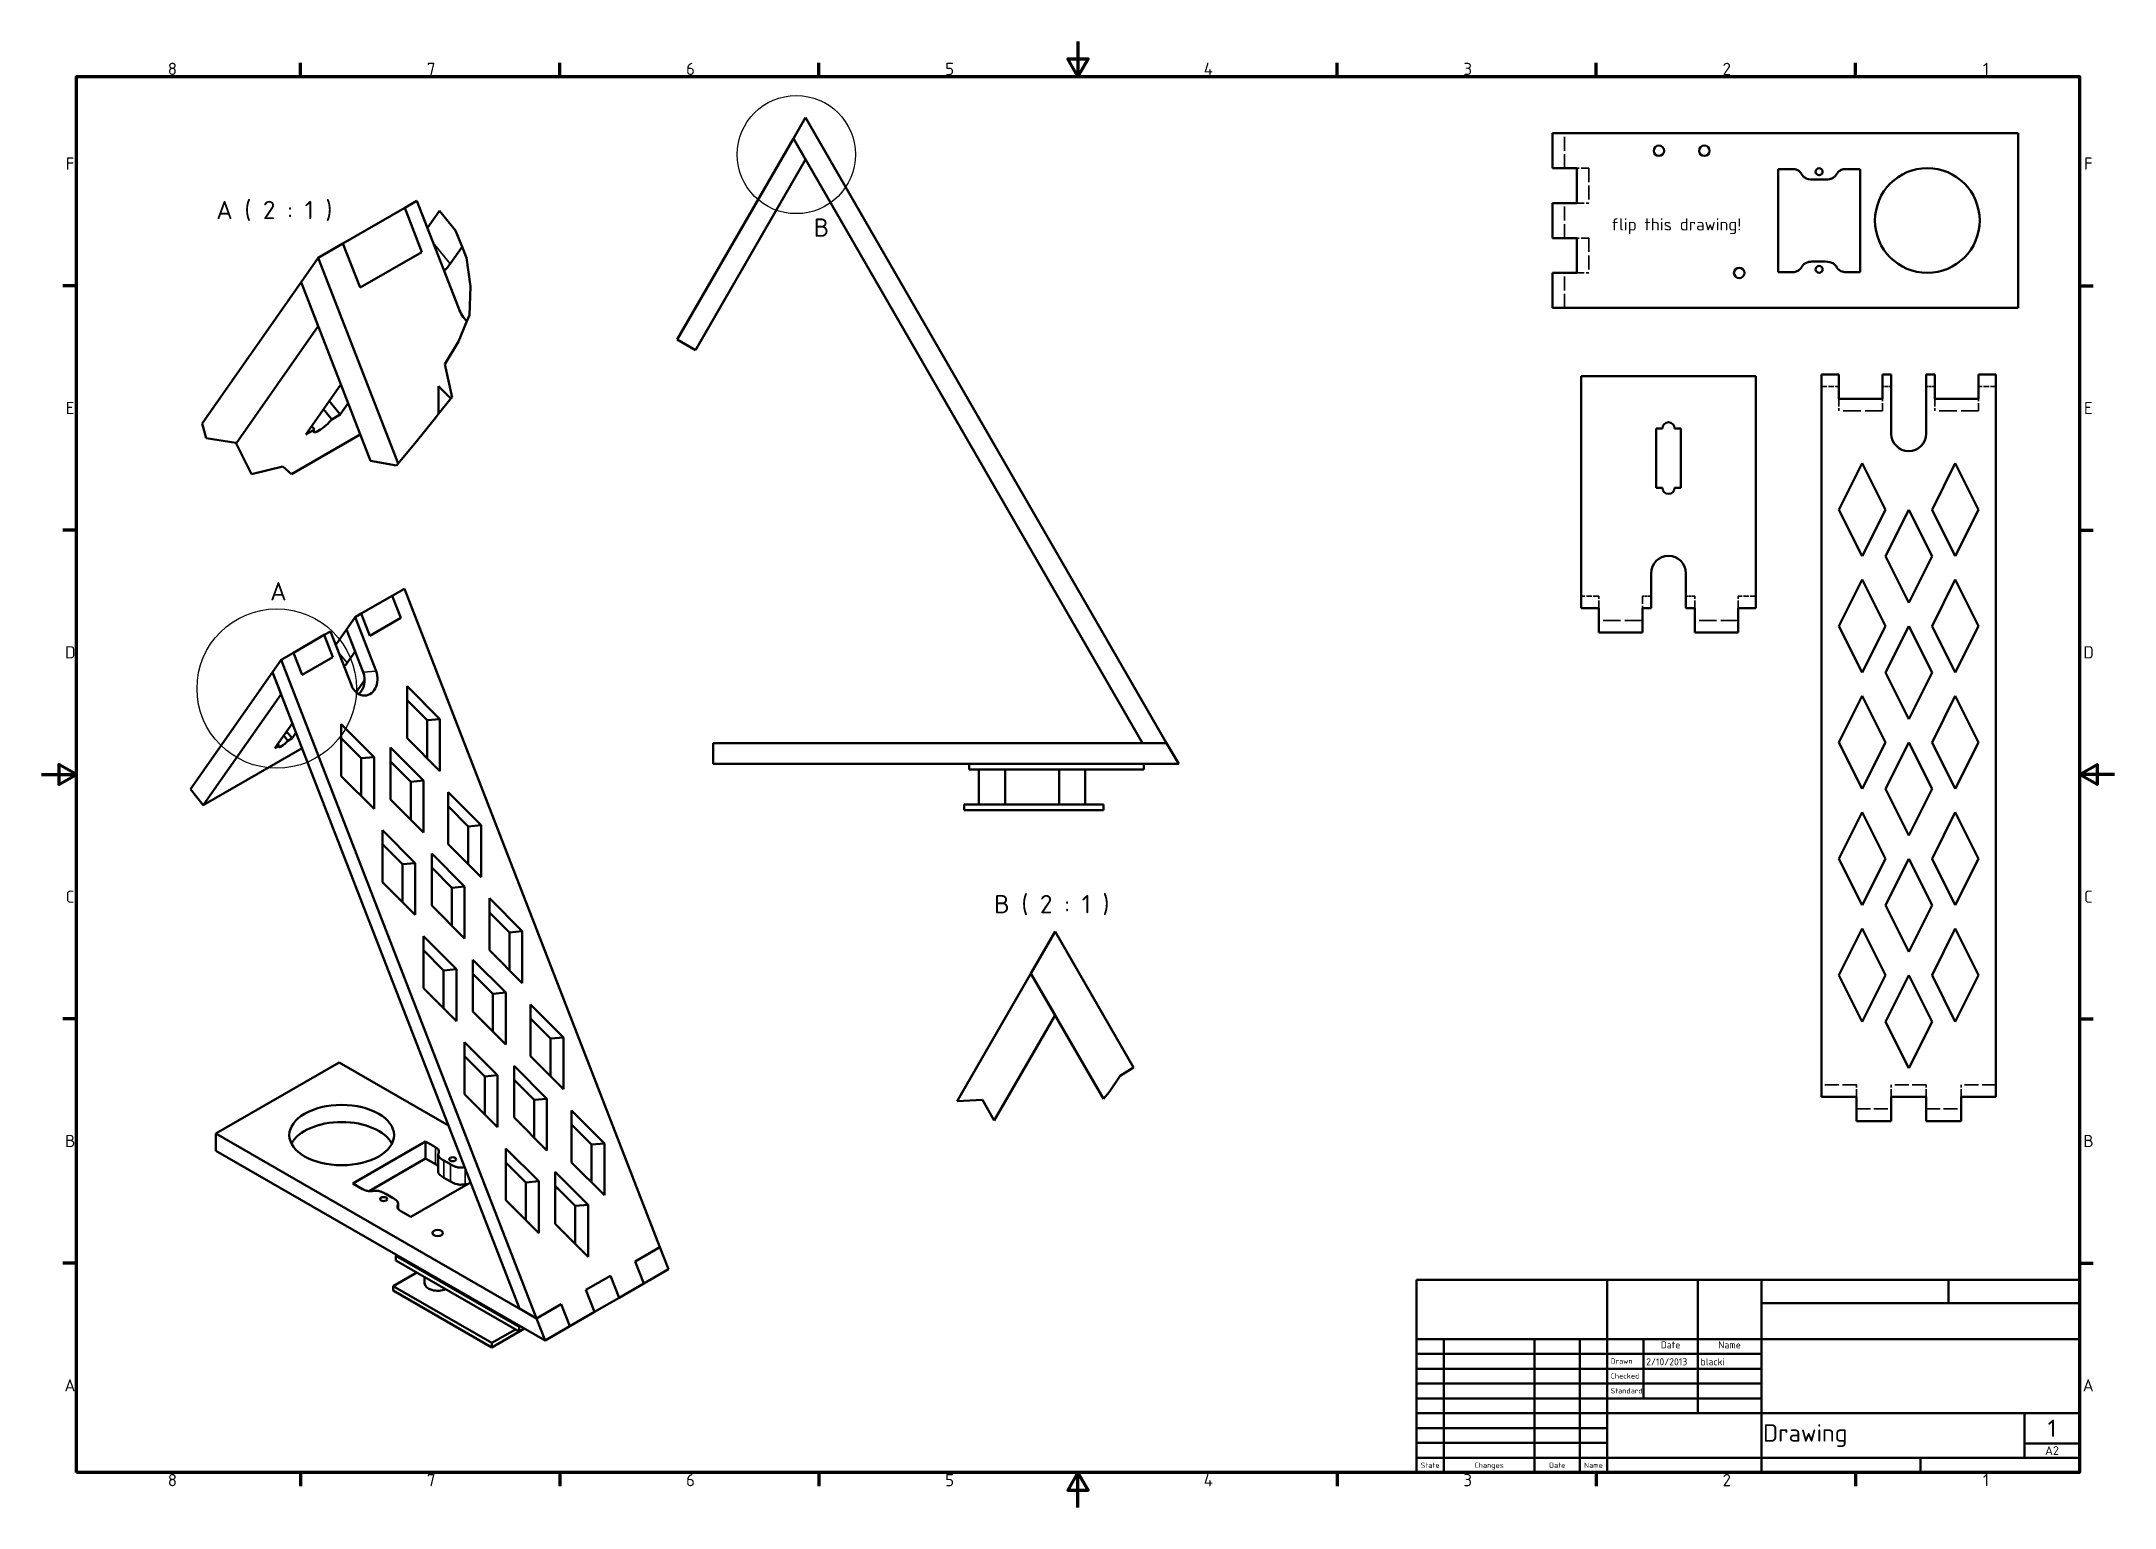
# Model space of a CAD drawing. Header units: millimetres. Extents: x 0 to 594, y 0 to 420.
import ezdxf
from ezdxf.enums import TextEntityAlignment as Align

# ---------------------------------------------------------------- set-up
doc = ezdxf.new("R2010")
doc.units = ezdxf.units.MM
doc.linetypes.add('DASHED', pattern=[0.2067, 0.1654, -0.0413])
for name, color, linetype, lineweight in [('Border (ISO)', 7, 'Continuous', 70), ('Break Line (ISO)', 7, 'Continuous', 50), ('Detail Boundary (ISO)', 7, 'Continuous', 25), ('Hidden (ISO)', 7, 'DASHED', 35), ('Symbol (ISO)', 7, 'Continuous', 25), ('Title (ISO)', 7, 'Continuous', 50), ('Visible (ISO)', 7, 'Continuous', 50), ('Visible Narrow (ISO)', 7, 'Continuous', 35)]:
    doc.layers.add(name, color=color, linetype=linetype, lineweight=lineweight)
doc.styles.add('Label Text (DIN)', font='isocpeur.ttf')
doc.styles.add('Note Text (DIN)', font='isocpeur.ttf')
doc.styles.add('Text Style41', font='isocpeur.ttf')
doc.styles.add('Text Style43', font='isocpeur.ttf')
doc.styles.add('Text Style44', font='isocpeur.ttf')
doc.styles.add('Text Style46', font='isocpeur.ttf')

# ---------------------------------------------------------------- blocks, each defined once
blk = doc.blocks.new('Borders Default Border')
at = {"layer": 'Border (ISO)'}
for p, q in [((74.25, 410), (74.25, 413.9)), ((148.5, 410), (148.5, 413.9)), ((222.75, 410), (222.75, 413.9)), ((371.25, 410), (371.25, 413.9)), ((445.5, 410), (445.5, 413.9)), ((519.75, 410), (519.75, 413.9)), ((10, 350), (6.1, 350)), ((584, 350), (587.9, 350)), ((10, 280), (6.1, 280)), ((584, 280), (587.9, 280)), ((10, 140), (6.1, 140)), ((584, 140), (587.9, 140)), ((10, 70), (6.1, 70)), ((584, 70), (587.9, 70)), ((74.25, 10), (74.25, 6.1)), ((148.5, 10), (148.5, 6.1)), ((222.75, 10), (222.75, 6.1)), ((371.25, 10), (371.25, 6.1)), ((445.5, 10), (445.5, 6.1)), ((519.75, 10), (519.75, 6.1))]:
    blk.add_line(p, q, dxfattribs=at)
at = {"layer": 'Border (ISO)', "flags": 128}
for points in [[(297, 420), (297, 410), (294.11, 415), (299.89, 415), (297, 410)], [(10, 10), (10, 410), (584, 410), (584, 10), (10, 10)], [(0, 210), (10, 210), (5, 212.89), (5, 207.11), (10, 210)], [(594, 210), (584, 210), (589, 212.89), (589, 207.11), (584, 210)], [(297, 0), (297, 10), (294.11, 5), (299.89, 5), (297, 10)]]:
    blk.add_lwpolyline(points, dxfattribs=at)
at = {"layer": 'Border (ISO)', "char_height": 3.5, "attachment_point": 7, "style": 'Note Text (DIN)'}
for s, insert in [('8', (36.2, 410.4)), ('7', (110.45, 410.4)), ('6', (184.7, 410.4)), ('5', (258.95, 410.4)), ('4', (333.03, 410.4)), ('3', (407.45, 410.4)), ('2', (481.7, 410.4)), ('1', (556.3, 410.4)), ('F', (6.93, 383.25)), ('F', (585.23, 383.25)), ('E', (6.93, 313.25)), ('E', (585.23, 313.25)), ('D', (6.75, 243.25)), ('D', (585.05, 243.25)), ('C', (6.93, 173.25)), ('C', (585.23, 173.25)), ('B', (6.75, 103.25)), ('B', (585.05, 103.25)), ('A', (6.58, 33.25)), ('A', (584.88, 33.25)), ('8', (36.2, 6.1)), ('7', (110.45, 6.1)), ('6', (184.7, 6.1)), ('5', (258.95, 6.1)), ('4', (333.03, 6.1)), ('3', (407.45, 6.1)), ('2', (481.7, 6.1))]:
    blk.add_mtext(s, dxfattribs=dict(at, insert=insert))
at = {"layer": 'Border (ISO)', "insert": (556.3, 6.1), "char_height": 3.5, "attachment_point": 7, "line_spacing_factor": 1.875, "style": 'Note Text (DIN)'}
blk.add_mtext('1', dxfattribs=at)
blk = doc.blocks.new('Title Blocks DIN')
at = {"layer": 'Title (ISO)'}
for p, q in [((288.4, 155.08), (98.4, 155.08)), ((98.4, 155.08), (98.4, 99.83)), ((153, 99.83), (153, 155.08)), ((179, 138.08), (179, 155.08)), ((197.2, 99.83), (197.2, 155.08)), ((250.8, 148.33), (250.8, 155.08)), ((288.4, 99.83), (288.4, 155.08)), ((197.2, 148.33), (288.4, 148.33)), ((98.4, 138.08), (288.4, 138.08)), ((106.2, 99.83), (106.2, 138.08)), ((132.2, 99.83), (132.2, 138.08)), ((145.2, 99.83), (145.2, 138.08)), ((163.4, 121.08), (163.4, 138.08)), ((179, 116.83), (179, 138.08)), ((98.4, 133.83), (153, 133.83)), ((153, 133.83), (197.2, 133.83)), ((98.4, 129.58), (153, 129.58)), ((98.4, 125.33), (153, 125.33)), ((153, 129.58), (197.2, 129.58)), ((153, 125.33), (197.2, 125.33)), ((98.4, 121.08), (153, 121.08)), ((153, 121.08), (197.2, 121.08)), ((98.4, 116.83), (153, 116.83)), ((153, 116.83), (288.4, 116.83)), ((272.6, 104.08), (272.6, 116.83)), ((98.4, 112.58), (153, 112.58)), ((153, 108.33), (98.4, 108.33)), ((272.6, 108.22), (288.4, 108.22)), ((98.4, 104.08), (153, 104.08)), ((153, 104.08), (197.2, 104.08)), ((197.2, 104.08), (288.4, 104.08)), ((242.8, 99.83), (242.8, 104.08)), ((98.4, 99.83), (288.4, 99.83))]:
    blk.add_line(p, q, dxfattribs=at)
at = {"layer": 'Title (ISO)', "style": 'Text Style46'}
for s, p in [('Date', (171.2, 134.83)), ('Name', (188.1, 134.83))]:
    blk.add_text(s, height=2, dxfattribs=at).set_placement(p, align=Align.BOTTOM_CENTER)
at = {"layer": 'Title (ISO)', "style": 'Text Style44'}
for s, p in [('Drawn', (154, 130.58)), ('Checked', (154, 126.33)), ('Standard', (154, 122.08))]:
    blk.add_text(s, height=1.5, dxfattribs=at).set_placement(p, align=Align.BOTTOM_LEFT)
for s, p in [('State', (102.3, 101.95)), ('Changes', (119.2, 101.95)), ('Date', (138.7, 101.95)), ('Name', (149.1, 101.95))]:
    blk.add_text(s, height=1.5, dxfattribs=at).set_placement(p, align=Align.MIDDLE_CENTER)
at = {"layer": 'Title (ISO)'}
for tag, p, height, style in [('CREATION_DATE_001', (164.2, 130.58), 2, 'Text Style46'), ('AUTHOR_001', (179.8, 130.58), 2, 'Text Style46'), ('PART_NUMBER_001', (197.7, 108.7), 5, 'Text Style41'), ('Sheet_number_001', (279.25, 110.02), 5, 'Text Style41'), ('Sheet_Size_001', (278.5, 104.9), 2.5, 'Text Style43')]:
    blk.add_attdef(tag, p, '', height=height, dxfattribs=dict(at, style=style))
at = {"layer": 'Title (ISO)', "style": 'Text Style46'}
for tag, p in [('CHECKED_DATE', (164.4, 126.33)), ('CHECKED_BY', (180, 126.33)), ('ENG_APPROVAL_DATE', (164.4, 122.08)), ('ENG_APPROVED_BY', (180, 122.08))]:
    blk.add_attdef(tag, text='', height=2, dxfattribs=at).set_placement(p, align=Align.BOTTOM_LEFT)
at = {"layer": 'Title (ISO)', "style": 'Text Style41'}
blk.add_attdef('TITLE', text='', height=5, dxfattribs=at).set_placement((198.2, 127.45), align=Align.MIDDLE_LEFT)
blk = doc.blocks.new('2dDetail0')
at = {"layer": 'Detail Boundary (ISO)'}
blk.add_circle((67.42, 234.63), 22.85, dxfattribs=at)
at = {"layer": 'Detail Boundary (ISO)', "insert": (65.51, 259.85), "char_height": 5.25, "attachment_point": 7, "style": 'Label Text (DIN)'}
blk.add_mtext('A', dxfattribs=at)
blk = doc.blocks.new('2dDetail1')
at = {"layer": 'Detail Boundary (ISO)'}
blk.add_circle((216.29, 387.6), 16.93, dxfattribs=at)
at = {"layer": 'Detail Boundary (ISO)', "insert": (221.25, 364.06), "char_height": 5.25, "attachment_point": 7, "style": 'Label Text (DIN)'}
blk.add_mtext('B', dxfattribs=at)

msp = doc.modelspace()

# ---------------------------------------------------------------- linework, layer by layer
at = {"layer": 'Break Line (ISO)'}
for p, q in [((114.06, 371.51), (118.67, 365.8)), ((118.67, 365.8), (120.56, 361.15)), ((120.56, 361.15), (121.83, 358.01)), ((121.83, 358.01), (122.94, 349.76)), ((122.94, 349.76), (122.64, 341.63)), ((121.9, 339.83), (119.53, 334.09)), ((122.64, 341.63), (121.9, 339.83)), ((119.53, 334.09), (115.56, 327.52)), ((115.56, 327.52), (117.65, 318.05)), ((117.34, 317.68), (113.77, 313.28)), ((117.65, 318.05), (117.34, 317.68)), ((47.17, 306.31), (46.03, 310.55)), ((112.48, 311.69), (107.32, 305.27)), ((113.77, 313.28), (112.48, 311.69)), ((55.66, 305), (47.17, 306.31)), ((55.76, 304.81), (55.66, 305)), ((60.2, 296), (55.76, 304.81)), ((107.32, 305.27), (102.18, 299.11)), ((69.15, 298.22), (60.2, 296)), ((71.65, 296.06), (69.15, 298.22)), ((101.69, 298.53), (94.27, 299.87)), ((102.18, 299.11), (101.69, 298.53)), ((312.93, 126.07), (309.12, 123.66)), ((305.97, 118.98), (304.26, 117.09)), ((309.12, 123.66), (305.97, 118.98)), ((269.6, 116.81), (262.4, 116.46)), ((273.01, 110.84), (269.6, 116.81))]:
    msp.add_line(p, q, dxfattribs=at)
at = {"layer": 'Hidden (ISO)', "ltscale": 24.189648}
for p, q in [((436.43, 383.69), (436.43, 393.69)), ((443.36, 383.69), (443.36, 373.69)), ((436.43, 363.69), (436.43, 373.69)), ((443.36, 363.69), (443.36, 353.69)), ((436.43, 343.69), (436.43, 353.69)), ((520.03, 121.11), (510.03, 121.11)), ((540.03, 121.11), (530.03, 121.11)), ((560.03, 121.11), (550.03, 121.11)), ((520.03, 114.18), (530.03, 114.18)), ((540.03, 114.18), (550.03, 114.18))]:
    msp.add_line(p, q, dxfattribs=at)
at = {"layer": 'Hidden (ISO)', "ltscale": 13.196025}
for p, q in [((443.36, 383.69), (439.89, 383.69)), ((439.89, 373.69), (443.36, 373.69)), ((443.36, 363.69), (439.89, 363.69)), ((439.89, 353.69), (443.36, 353.69)), ((515.03, 317.65), (515.03, 314.18)), ((527.53, 314.18), (527.53, 317.65)), ((542.53, 317.65), (542.53, 314.18)), ((555.03, 314.18), (555.03, 317.65)), ((446.2, 257.63), (446.2, 261.09)), ((458.7, 261.09), (458.7, 257.63)), ((473.7, 257.63), (473.7, 261.09)), ((486.2, 257.63), (486.2, 261.09)), ((520.03, 117.65), (520.03, 121.11)), ((530.03, 117.65), (530.03, 121.11)), ((540.03, 117.65), (540.03, 121.11)), ((550.03, 117.65), (550.03, 121.11))]:
    msp.add_line(p, q, dxfattribs=at)
at = {"layer": 'Hidden (ISO)', "ltscale": 9.523383}
for p, q in [((510.03, 321.11), (515.03, 321.11)), ((560.03, 321.11), (555.03, 321.11)), ((446.2, 261.09), (441.2, 261.09)), ((491.2, 261.09), (486.2, 261.09))]:
    msp.add_line(p, q, dxfattribs=at)
at = {"layer": 'Hidden (ISO)', "ltscale": 4.761642}
for p, q in [((530.03, 321.11), (527.53, 321.11)), ((542.53, 321.11), (540.03, 321.11)), ((461.2, 261.09), (458.7, 261.09)), ((473.7, 261.09), (471.2, 261.09))]:
    msp.add_line(p, q, dxfattribs=at)
at = {"layer": 'Hidden (ISO)', "ltscale": 30.237059}
for p, q in [((527.53, 314.18), (515.03, 314.18)), ((555.03, 314.18), (542.53, 314.18)), ((458.7, 254.16), (446.2, 254.16)), ((486.2, 254.16), (473.7, 254.16))]:
    msp.add_line(p, q, dxfattribs=at)
at = {"layer": 'Visible (ISO)'}
for p, q in [((218.92, 398.23), (215.46, 392.23)), ((218.92, 398.23), (322.39, 219.02)), ((215.46, 392.23), (182.19, 334.6)), ((215.46, 392.23), (315.46, 219.02)), ((218.92, 386.23), (215.46, 392.23)), ((432.96, 383.69), (432.96, 393.69)), ((566.36, 393.69), (432.96, 393.69)), ((566.36, 343.69), (566.36, 393.69)), ((218.92, 386.23), (187.39, 331.6)), ((439.89, 383.69), (432.96, 383.69)), ((439.89, 373.69), (439.89, 383.69)), ((497.61, 383.44), (501.61, 383.44)), ((497.61, 353.94), (497.61, 383.44)), ((508.03, 380.44), (510.68, 380.44)), ((517.11, 383.44), (521.11, 383.44)), ((521.11, 383.44), (521.11, 353.94)), ((104.07, 372.3), (107.6, 374.33)), ((119.57, 343.47), (107.6, 374.33)), ((86.39, 362.12), (104.07, 372.3)), ((104.07, 372.3), (108.97, 359.66)), ((108.97, 359.66), (104.07, 372.3)), ((110.61, 366.58), (114.06, 371.51)), ((432.96, 363.69), (432.96, 373.69)), ((439.89, 373.69), (432.96, 373.69)), ((439.89, 363.69), (432.96, 363.69)), ((439.89, 353.69), (439.89, 363.69)), ((79.32, 358.04), (74.42, 351.05)), ((79.32, 358.04), (86.39, 362.12)), ((79.32, 358.04), (102.18, 299.11)), ((91.29, 349.48), (86.39, 362.12)), ((86.39, 362.12), (91.29, 349.48)), ((108.97, 359.66), (91.29, 349.48)), ((108.97, 359.66), (91.29, 349.48)), ((120.56, 361.15), (117.13, 356.26)), ((510.68, 356.94), (508.03, 356.94)), ((74.42, 351.05), (46.03, 310.55)), ((74.42, 351.05), (94.27, 299.87)), ((79.32, 338.42), (74.42, 351.05)), ((439.89, 353.69), (432.96, 353.69)), ((432.96, 343.69), (432.96, 353.69)), ((501.61, 353.94), (497.61, 353.94)), ((521.11, 353.94), (517.11, 353.94)), ((432.96, 343.69), (566.36, 343.69)), ((79.32, 338.42), (55.76, 304.81)), ((187.39, 331.6), (182.19, 334.6)), ((75.73, 307.44), (85.78, 321.77)), ((113.77, 313.28), (113.77, 321.25)), ((113.77, 321.25), (117.34, 317.68)), ((441.2, 324.16), (491.2, 324.16)), ((441.2, 257.63), (441.2, 324.16)), ((491.2, 257.63), (491.2, 324.16)), ((510.03, 324.58), (515.03, 324.58)), ((510.03, 324.58), (510.03, 117.65)), ((515.03, 317.65), (515.03, 324.58)), ((527.53, 324.58), (530.03, 324.58)), ((527.53, 324.58), (527.53, 317.65)), ((530.03, 307.65), (530.03, 324.58)), ((540.03, 324.58), (540.03, 307.65)), ((540.03, 324.58), (542.53, 324.58)), ((542.53, 317.65), (542.53, 324.58)), ((560.03, 324.58), (555.03, 324.58)), ((555.03, 317.65), (555.03, 324.58)), ((560.03, 117.65), (560.03, 324.58)), ((82.48, 317.06), (85.63, 313.14)), ((87.88, 316.34), (85.63, 313.14)), ((527.53, 317.65), (515.03, 317.65)), ((542.53, 317.65), (555.03, 317.65)), ((78.21, 308.86), (77.42, 309.84)), ((80.79, 314.65), (83.16, 311.71)), ((85.63, 313.14), (83.16, 311.71)), ((462.7, 309.16), (464.45, 309.16)), ((462.7, 292.16), (462.7, 309.16)), ((467.95, 309.16), (469.7, 309.16)), ((469.7, 309.16), (469.7, 292.16)), ((71.65, 296.06), (91.35, 307.4)), ((78.21, 308.86), (75.73, 307.44)), ((515.03, 285.85), (521.7, 299.18)), ((521.7, 299.18), (528.36, 285.85)), ((541.7, 285.85), (548.36, 299.18)), ((548.36, 299.18), (555.03, 285.85)), ((464.45, 292.16), (462.7, 292.16)), ((469.7, 292.16), (467.95, 292.16)), ((521.7, 272.52), (515.03, 285.85)), ((528.36, 285.85), (521.7, 272.52)), ((528.36, 272.52), (535.03, 285.85)), ((535.03, 285.85), (541.7, 272.52)), ((548.36, 272.52), (541.7, 285.85)), ((555.03, 285.85), (548.36, 272.52)), ((461.2, 257.63), (461.2, 267.63)), ((471.2, 267.63), (471.2, 257.63)), ((535.03, 259.18), (528.36, 272.52)), ((541.7, 272.52), (535.03, 259.18)), ((104.03, 263.2), (100.49, 261.17)), ((177.19, 74.56), (104.03, 263.2)), ((515.03, 252.52), (521.7, 265.85)), ((521.7, 265.85), (528.36, 252.52)), ((541.7, 252.52), (548.36, 265.85)), ((548.36, 265.85), (555.03, 252.52)), ((89.89, 255.06), (91.65, 256.08)), ((91.65, 256.08), (100.49, 261.17)), ((94.1, 249.76), (91.65, 256.08)), ((91.65, 256.08), (94.1, 249.76)), ((102.94, 254.85), (100.49, 261.17)), ((102.94, 254.85), (100.49, 261.17)), ((441.2, 257.63), (446.2, 257.63)), ((446.2, 257.63), (446.2, 250.7)), ((458.7, 250.7), (458.7, 257.63)), ((458.7, 257.63), (461.2, 257.63)), ((471.2, 257.63), (473.7, 257.63)), ((473.7, 257.63), (473.7, 250.7)), ((486.2, 250.7), (486.2, 257.63)), ((486.2, 257.63), (491.2, 257.63)), ((72.21, 244.88), (81.05, 249.97)), ((81.05, 249.97), (82.81, 250.99)), ((81.05, 249.97), (83.5, 243.65)), ((83.5, 243.65), (81.05, 249.97)), ((88.8, 235.55), (82.81, 250.99)), ((84.32, 247.11), (87.44, 251.56)), ((87.44, 251.56), (89.89, 255.06)), ((92.2, 239.29), (87.44, 251.56)), ((87.44, 251.56), (89.89, 245.25)), ((89.89, 255.06), (95.87, 239.63)), ((94.1, 249.76), (102.94, 254.85)), ((102.94, 254.85), (94.1, 249.76)), ((446.2, 250.7), (458.7, 250.7)), ((473.7, 250.7), (486.2, 250.7)), ((521.7, 239.18), (515.03, 252.52)), ((528.36, 252.52), (521.7, 239.18)), ((528.36, 239.18), (535.03, 252.52)), ((535.03, 252.52), (541.7, 239.18)), ((548.36, 239.18), (541.7, 252.52)), ((555.03, 252.52), (548.36, 239.18)), ((68.67, 242.84), (72.21, 244.88)), ((74.66, 238.56), (72.21, 244.88)), ((72.21, 244.88), (74.66, 238.56)), ((83.5, 243.65), (74.66, 238.56)), ((83.5, 243.65), (74.66, 238.56)), ((89.89, 245.25), (87.57, 241.95)), ((66.22, 239.35), (42.7, 205.78)), ((68.67, 242.84), (66.22, 239.35)), ((66.22, 239.35), (136.93, 57.02)), ((68.67, 233.03), (66.22, 239.35)), ((68.67, 242.84), (141.83, 54.2)), ((535.03, 225.85), (528.36, 239.18)), ((541.7, 239.18), (535.03, 225.85)), ((68.67, 233.03), (46.37, 201.22)), ((90.13, 233.57), (92.61, 237.11)), ((104.76, 220.43), (104.76, 235.3)), ((104.76, 235.3), (114.18, 225.86)), ((515.03, 219.18), (521.7, 232.52)), ((521.7, 232.52), (528.36, 219.18)), ((541.7, 219.18), (548.36, 232.52)), ((548.36, 232.52), (555.03, 219.18)), ((110.51, 225.53), (104.76, 231.29)), ((114.18, 225.86), (110.51, 225.53)), ((114.18, 225.86), (114.18, 210.99)), ((66.88, 217.54), (71.9, 224.7)), ((69.41, 221.15), (70.59, 219.67)), ((70.25, 222.35), (71.83, 220.39)), ((71.83, 220.39), (70.59, 219.67)), ((72.95, 221.99), (71.83, 220.39)), ((85.9, 209.57), (85.9, 224.44)), ((85.9, 224.44), (95.33, 215)), ((91.65, 214.67), (85.9, 220.43)), ((114.18, 210.99), (104.76, 220.43)), ((110.51, 214.67), (110.51, 225.53)), ((46.37, 201.22), (74.69, 217.52)), ((68.12, 218.25), (66.88, 217.54)), ((68.12, 218.25), (67.72, 218.74)), ((95.33, 215), (91.65, 214.67)), ((91.65, 203.81), (91.65, 214.67)), ((95.33, 215), (95.33, 200.13)), ((100.04, 202.85), (100.04, 217.72)), ((100.04, 217.72), (109.47, 208.28)), ((322.39, 219.02), (192.46, 219.02)), ((192.46, 219.02), (192.46, 213.02)), ((315.46, 219.02), (322.39, 219.02)), ((325.85, 213.02), (322.39, 219.02)), ((521.7, 205.85), (515.03, 219.18)), ((528.36, 219.18), (521.7, 205.85)), ((528.36, 205.85), (535.03, 219.18)), ((535.03, 219.18), (541.7, 205.85)), ((548.36, 205.85), (541.7, 219.18)), ((555.03, 219.18), (548.36, 205.85)), ((95.33, 200.13), (85.9, 209.57)), ((105.8, 207.94), (100.04, 213.7)), ((109.47, 208.28), (105.8, 207.94)), ((105.8, 197.09), (105.8, 207.94)), ((109.47, 208.28), (109.47, 193.41)), ((265.85, 213.02), (192.46, 213.02)), ((265.85, 213.02), (265.85, 211.42)), ((265.85, 213.02), (315.85, 213.02)), ((265.85, 211.42), (315.85, 211.42)), ((268.6, 201.42), (268.6, 211.42)), ((276.1, 201.42), (276.1, 211.42)), ((291.6, 201.42), (291.6, 211.42)), ((299.1, 201.42), (299.1, 211.42)), ((325.85, 213.02), (315.85, 213.02)), ((315.85, 213.02), (315.85, 211.42)), ((46.37, 201.22), (42.7, 205.78)), ((109.47, 193.41), (100.04, 202.85)), ((116.54, 190.05), (116.54, 204.92)), ((116.54, 204.92), (125.97, 195.48)), ((535.03, 192.52), (528.36, 205.85)), ((541.7, 205.85), (535.03, 192.52)), ((122.29, 195.14), (116.54, 200.9)), ((264.35, 201.42), (304.35, 201.42)), ((264.35, 201.42), (264.35, 199.82)), ((264.35, 199.82), (304.35, 199.82)), ((304.35, 201.42), (304.35, 199.82)), ((515.03, 185.85), (521.7, 199.18)), ((521.7, 199.18), (528.36, 185.85)), ((541.7, 185.85), (548.36, 199.18)), ((548.36, 199.18), (555.03, 185.85)), ((97.68, 179.19), (97.68, 194.06)), ((97.68, 194.06), (107.11, 184.62)), ((125.97, 195.48), (122.29, 195.14)), ((122.29, 184.28), (122.29, 195.14)), ((125.97, 195.48), (125.97, 180.61)), ((103.44, 184.28), (97.68, 190.04)), ((107.11, 184.62), (103.44, 184.28)), ((103.44, 173.43), (103.44, 184.28)), ((107.11, 184.62), (107.11, 169.75)), ((111.83, 172.46), (111.83, 187.33)), ((111.83, 187.33), (121.25, 177.89)), ((125.97, 180.61), (116.54, 190.05)), ((521.7, 172.52), (515.03, 185.85)), ((528.36, 185.85), (521.7, 172.52)), ((528.36, 172.52), (535.03, 185.85)), ((535.03, 185.85), (541.7, 172.52)), ((548.36, 172.52), (541.7, 185.85)), ((555.03, 185.85), (548.36, 172.52)), ((107.11, 169.75), (97.68, 179.19)), ((117.58, 177.55), (111.83, 183.32)), ((121.25, 163.02), (111.83, 172.46)), ((121.25, 177.89), (117.58, 177.55)), ((117.58, 166.7), (117.58, 177.55)), ((121.25, 177.89), (121.25, 163.02)), ((128.33, 159.66), (128.33, 174.53)), ((128.33, 174.53), (137.75, 165.09)), ((535.03, 159.18), (528.36, 172.52)), ((541.7, 172.52), (535.03, 159.18)), ((134.08, 164.75), (128.33, 170.51)), ((109.47, 148.8), (109.47, 163.67)), ((109.47, 163.67), (118.9, 154.23)), ((137.75, 165.09), (134.08, 164.75)), ((134.08, 153.9), (134.08, 164.75)), ((137.75, 165.09), (137.75, 150.22)), ((290.44, 165.03), (283.51, 153.03)), ((290.44, 165.03), (312.93, 126.07)), ((515.03, 152.52), (521.7, 165.85)), ((521.7, 165.85), (528.36, 152.52)), ((541.7, 152.52), (548.36, 165.85)), ((548.36, 165.85), (555.03, 152.52)), ((115.22, 153.89), (109.47, 159.65)), ((123.61, 142.07), (123.61, 156.94)), ((123.61, 156.94), (133.04, 147.5)), ((137.75, 150.22), (128.33, 159.66)), ((118.9, 139.36), (109.47, 148.8)), ((118.9, 154.23), (115.22, 153.89)), ((115.22, 143.04), (115.22, 153.89)), ((118.9, 154.23), (118.9, 139.36)), ((129.37, 147.17), (123.61, 152.93)), ((283.51, 153.03), (262.4, 116.46)), ((283.51, 153.03), (304.26, 117.09)), ((290.44, 141.03), (283.51, 153.03)), ((521.7, 139.18), (515.03, 152.52)), ((528.36, 152.52), (521.7, 139.18)), ((528.36, 139.18), (535.03, 152.52)), ((535.03, 152.52), (541.7, 139.18)), ((548.36, 139.18), (541.7, 152.52)), ((555.03, 152.52), (548.36, 139.18)), ((133.04, 147.5), (129.37, 147.17)), ((129.37, 136.31), (129.37, 147.17)), ((133.04, 147.5), (133.04, 132.63)), ((140.11, 129.27), (140.11, 144.14)), ((140.11, 144.14), (149.54, 134.7)), ((133.04, 132.63), (123.61, 142.07)), ((145.86, 134.36), (140.11, 140.13)), ((290.44, 141.03), (273.01, 110.84)), ((535.03, 125.85), (528.36, 139.18)), ((541.7, 139.18), (535.03, 125.85)), ((121.25, 118.41), (121.25, 133.28)), ((121.25, 133.28), (130.68, 123.84)), ((149.54, 134.7), (145.86, 134.36)), ((145.86, 123.51), (145.86, 134.36)), ((149.54, 134.7), (149.54, 119.83)), ((85.31, 127.47), (49.96, 107.11)), ((116.6, 109.45), (85.31, 127.47)), ((127.01, 123.51), (121.25, 129.27)), ((135.4, 111.69), (135.4, 126.56)), ((135.4, 126.56), (144.83, 117.12)), ((149.54, 119.83), (140.11, 129.27)), ((130.68, 123.84), (127.01, 123.51)), ((127.01, 112.65), (127.01, 123.51)), ((130.68, 123.84), (130.68, 108.97)), ((141.15, 116.78), (135.4, 122.54)), ((130.68, 108.97), (121.25, 118.41)), ((144.83, 117.12), (141.15, 116.78)), ((141.15, 105.93), (141.15, 116.78)), ((144.83, 117.12), (144.83, 102.25)), ((151.9, 98.88), (151.9, 113.75)), ((151.9, 113.75), (161.32, 104.31)), ((510.03, 117.65), (520.03, 117.65)), ((520.03, 117.65), (520.03, 110.72)), ((530.03, 110.72), (530.03, 117.65)), ((530.03, 117.65), (540.03, 117.65)), ((540.03, 117.65), (540.03, 110.72)), ((550.03, 110.72), (550.03, 117.65)), ((550.03, 117.65), (560.03, 117.65)), ((141.83, 54.2), (49.96, 107.11)), ((49.96, 107.11), (49.96, 102.2)), ((144.83, 102.25), (135.4, 111.69)), ((157.65, 103.98), (151.9, 109.74)), ((520.03, 110.72), (530.03, 110.72)), ((540.03, 110.72), (550.03, 110.72)), ((144.28, 47.89), (49.96, 102.2)), ((89.2, 92.86), (110.06, 104.87)), ((110.06, 104.87), (112.89, 103.24)), ((110.06, 99.96), (110.06, 104.87)), ((113.69, 96.15), (113.69, 101.05)), ((133.04, 88.03), (133.04, 102.9)), ((133.04, 102.9), (142.47, 93.46)), ((161.32, 104.31), (157.65, 103.98)), ((157.65, 93.12), (157.65, 103.98)), ((161.32, 104.31), (161.32, 89.44)), ((110.06, 99.96), (93.88, 90.65)), ((112.89, 98.34), (110.06, 99.96)), ((115.31, 99.4), (117.19, 98.32)), ((138.79, 93.12), (133.04, 98.88)), ((147.18, 81.3), (147.18, 96.17)), ((147.18, 96.17), (156.61, 86.73)), ((161.32, 89.44), (151.9, 98.88)), ((92.03, 91.23), (89.2, 92.86)), ((100.57, 88.75), (98.7, 89.83)), ((122.93, 93.14), (105.82, 83.29)), ((117.19, 93.42), (115.31, 94.5)), ((142.47, 93.46), (138.79, 93.12)), ((138.79, 82.26), (138.79, 93.12)), ((142.47, 93.46), (142.47, 78.59)), ((152.94, 86.39), (147.18, 92.15)), ((147.92, 91.42), (147.18, 91.84)), ((102.19, 87.11), (102.19, 85.52)), ((105.82, 83.29), (102.99, 84.92)), ((142.47, 78.59), (133.04, 88.03)), ((156.61, 86.73), (152.94, 86.39)), ((152.94, 75.54), (152.94, 86.39)), ((156.61, 86.73), (156.61, 71.86)), ((156.61, 71.86), (147.18, 81.3)), ((101.86, 72.32), (101.5, 72.11)), ((101.5, 72.11), (101.5, 70.81)), ((101.5, 72.11), (136.86, 51.76)), ((170.12, 70.49), (177.19, 74.56)), ((170.12, 70.49), (177.19, 74.56)), ((179.64, 68.25), (177.19, 74.56)), ((107.54, 67.33), (100.8, 63.45)), ((101.5, 70.81), (136.86, 50.45)), ((109.77, 64.26), (109.77, 66.04)), ((155.97, 62.35), (163.05, 66.42)), ((155.97, 62.35), (163.05, 66.42)), ((165.5, 60.1), (163.05, 66.42)), ((163.05, 66.42), (165.5, 60.1)), ((172.57, 64.17), (170.12, 70.49)), ((172.57, 64.17), (170.12, 70.49)), ((172.57, 64.17), (179.64, 68.25)), ((100.8, 63.45), (129.08, 47.16)), ((100.8, 63.45), (100.8, 62.14)), ((100.8, 62.14), (129.08, 45.85)), ((158.42, 56.03), (155.97, 62.35)), ((158.42, 56.03), (155.97, 62.35)), ((158.42, 56.03), (165.5, 60.1)), ((165.5, 60.1), (172.57, 64.17)), ((136.93, 57.02), (141.83, 54.2)), ((141.83, 54.2), (148.9, 58.27)), ((141.83, 54.2), (148.9, 58.27)), ((144.28, 47.89), (141.83, 54.2)), ((151.35, 51.96), (148.9, 58.27)), ((148.9, 58.27), (151.35, 51.96)), ((151.35, 51.96), (158.42, 56.03)), ((129.08, 45.85), (138.45, 51.25)), ((129.08, 47.16), (135.82, 51.04)), ((136.86, 51.76), (137.21, 51.96)), ((136.86, 51.76), (136.86, 50.45)), ((136.86, 50.45), (138.35, 51.3)), ((144.28, 47.89), (151.35, 51.96)), ((129.08, 47.16), (129.08, 45.85))]:
    msp.add_line(p, q, dxfattribs=at)
for centre, radius in [((463.46, 388.69), 1.5), ((476.46, 388.69), 1.5), ((509.36, 382.69), 1), ((540.36, 368.69), 15), ((486.46, 353.69), 1.5), ((509.36, 354.69), 1)]:
    msp.add_circle(centre, radius, dxfattribs=at)
for centre, radius, start, end in [((466.2, 309.16), 1.75, 0, 180), ((535.03, 307.65), 5, 180, 0), ((466.2, 292.16), 1.75, 180, 0), ((466.2, 267.63), 5, 0, 180)]:
    msp.add_arc(centre, radius, start, end, dxfattribs=at)
for centre, major_axis, ratio, start_param, end_param in [((110.05, 352.19), (-7.79, -6.27), 0.212712, 2.14571, 2.50851), ((126.65, 347.54), (-0.91, 9.96), 0.788574, 1.918725, 2.381493), ((80.68, 310.29), (-2.73, -2.19), 0.212712, 5.650103, 8.791695), ((84.04, 239.91), (-3.9, -3.13), 0.212712, 2.14571, 2.50851), ((92.34, 237.59), (0.46, -4.98), 0.788574, 5.060317, 8.20191), ((88.66, 237.25), (-0.46, 4.98), 0.788574, 3.628491, 5.060317), ((69.35, 218.96), (-1.36, -1.1), 0.212712, 5.650103, 8.791695), ((86.02, 101.8), (15, 0), 0.575862, 0.287899, 2.853693), ((113.52, 64.26), (-3.75, 0), 0.575862, 0, 2.232882)]:
    msp.add_ellipse(centre, major_axis=major_axis, ratio=ratio, start_param=start_param, end_param=end_param, dxfattribs=at)
for centre, major_axis in [((86.02, 106.7), (15, 0)), ((117.84, 99.78), (1, 0)), ((98.04, 88.38), (1, 0)), ((113.52, 78.65), (1.5, 0))]:
    msp.add_ellipse(centre, major_axis=major_axis, ratio=0.575862, dxfattribs=at)
for points, knots in [([(504.07, 382.39), (504.04, 382.42), (504.02, 382.45), (503.79, 382.72), (503.51, 382.97), (502.9, 383.29), (502.63, 383.36), (502.12, 383.44), (501.86, 383.44), (501.61, 383.44)], [0.1833985, 0.1833985, 0.1833985, 0.1833985, 0.1926841, 0.1926841, 0.2693531, 0.2693531, 0.3323822, 0.3323822, 0.4079809, 0.4079809, 0.4079809, 0.4079809]), ([(508.03, 380.44), (507.41, 380.44), (506.47, 380.44), (505.32, 380.92), (505.05, 381.11), (504.5, 381.68), (504.31, 382.07), (504.07, 382.39)], [0, 0, 0, 0, 0.1849509, 0.1849509, 0.2666724, 0.2666724, 0.3927123, 0.3927123, 0.3927123, 0.3927123]), ([(514.65, 382.39), (514.45, 382.13), (514.28, 381.82), (513.85, 381.29), (513.62, 381.07), (512.94, 380.7), (512.57, 380.61), (511.72, 380.44), (511.16, 380.44), (510.68, 380.44)], [0, 0, 0, 0, 0.0982465, 0.0982465, 0.1774152, 0.1774152, 0.2595914, 0.2595914, 0.4264518, 0.4264518, 0.4264518, 0.4264518]), ([(517.11, 383.44), (516.74, 383.44), (516.35, 383.44), (515.62, 383.21), (515.33, 383.05), (514.92, 382.7), (514.78, 382.56), (514.65, 382.39)], [0, 0, 0, 0, 0.1093524, 0.1093524, 0.1926841, 0.1926841, 0.2379727, 0.2379727, 0.2379727, 0.2379727]), ([(504.07, 354.98), (504.27, 355.24), (504.43, 355.55), (504.86, 356.08), (505.09, 356.3), (505.78, 356.67), (506.14, 356.77), (507, 356.94), (507.55, 356.94), (508.03, 356.94)], [0, 0, 0, 0, 0.0982465, 0.0982465, 0.1774152, 0.1774152, 0.2595914, 0.2595914, 0.4264518, 0.4264518, 0.4264518, 0.4264518]), ([(510.68, 356.94), (511.3, 356.94), (512.24, 356.94), (513.39, 356.45), (513.66, 356.26), (514.21, 355.69), (514.4, 355.3), (514.65, 354.98)], [0, 0, 0, 0, 0.1849509, 0.1849509, 0.2666724, 0.2666724, 0.3927123, 0.3927123, 0.3927123, 0.3927123]), ([(501.61, 353.94), (501.97, 353.94), (502.36, 353.94), (503.1, 354.17), (503.38, 354.33), (503.79, 354.67), (503.94, 354.81), (504.07, 354.98)], [0, 0, 0, 0, 0.1093524, 0.1093524, 0.1926841, 0.1926841, 0.2379727, 0.2379727, 0.2379727, 0.2379727]), ([(514.65, 354.98), (514.67, 354.95), (514.69, 354.92), (514.92, 354.65), (515.2, 354.41), (515.82, 354.09), (516.08, 354.02), (516.59, 353.94), (516.85, 353.94), (517.11, 353.94)], [0.1833985, 0.1833985, 0.1833985, 0.1833985, 0.1926841, 0.1926841, 0.2693531, 0.2693531, 0.3323822, 0.3323822, 0.4079809, 0.4079809, 0.4079809, 0.4079809]), ([(113.89, 101.81), (113.9, 101.83), (113.9, 101.86), (113.93, 102.06), (113.91, 102.27), (113.7, 102.65), (113.56, 102.79), (113.26, 103.03), (113.07, 103.14), (112.89, 103.24)], [0.1833985, 0.1833985, 0.1833985, 0.1833985, 0.1926841, 0.1926841, 0.2693531, 0.2693531, 0.3323822, 0.3323822, 0.4079809, 0.4079809, 0.4079809, 0.4079809]), ([(115.31, 99.4), (114.88, 99.65), (114.21, 100.04), (113.74, 100.7), (113.69, 100.89), (113.7, 101.35), (113.84, 101.58), (113.89, 101.81)], [0, 0, 0, 0, 0.1849509, 0.1849509, 0.2666724, 0.2666724, 0.3927123, 0.3927123, 0.3927123, 0.3927123]), ([(112.89, 98.34), (113.15, 98.19), (113.43, 98.03), (113.65, 97.78), (113.67, 97.76), (113.69, 97.73)], [0, 0, 0, 0, 0.1093524, 0.1093524, 0.1211979, 0.1211979, 0.1211979, 0.1211979]), ([(113.69, 96.15), (113.69, 96.02), (113.72, 95.89), (113.91, 95.52), (114.1, 95.34), (114.58, 94.92), (114.97, 94.69), (115.31, 94.5)], [0.1226336, 0.1226336, 0.1226336, 0.1226336, 0.1774152, 0.1774152, 0.2595914, 0.2595914, 0.4264518, 0.4264518, 0.4264518, 0.4264518]), ([(121.24, 97.49), (120.96, 97.46), (120.66, 97.42), (120.03, 97.38), (119.71, 97.39), (118.97, 97.51), (118.64, 97.62), (117.92, 97.9), (117.53, 98.13), (117.19, 98.32)], [0.0134696, 0.0134696, 0.0134696, 0.0134696, 0.0982465, 0.0982465, 0.1774152, 0.1774152, 0.2595914, 0.2595914, 0.4264518, 0.4264518, 0.4264518, 0.4264518]), ([(92.03, 91.23), (92.29, 91.08), (92.57, 90.92), (93.25, 90.72), (93.57, 90.66), (94.1, 90.64), (94.3, 90.64), (94.51, 90.65)], [0, 0, 0, 0, 0.1093524, 0.1093524, 0.1926841, 0.1926841, 0.2379727, 0.2379727, 0.2379727, 0.2379727]), ([(94.51, 90.65), (94.84, 90.68), (95.17, 90.74), (95.85, 90.78), (96.17, 90.77), (96.91, 90.64), (97.24, 90.53), (97.96, 90.26), (98.36, 90.03), (98.7, 89.83)], [0, 0, 0, 0, 0.0982465, 0.0982465, 0.1774152, 0.1774152, 0.2595914, 0.2595914, 0.4264518, 0.4264518, 0.4264518, 0.4264518]), ([(117.19, 93.42), (117.62, 93.17), (118.29, 92.78), (119.45, 92.51), (119.77, 92.48), (120.57, 92.49), (120.98, 92.57), (121.37, 92.6)], [0, 0, 0, 0, 0.1849509, 0.1849509, 0.2666724, 0.2666724, 0.3927123, 0.3927123, 0.3927123, 0.3927123]), ([(121.37, 92.6), (121.41, 92.6), (121.45, 92.6), (121.65, 92.61), (121.82, 92.62), (122, 92.6)], [0.18339853, 0.18339853, 0.18339853, 0.18339853, 0.19268413, 0.19268413, 0.23159889, 0.23159889, 0.23159889, 0.23159889]), ([(100.57, 88.75), (101.01, 88.5), (101.67, 88.12), (102.14, 87.45), (102.2, 87.27), (102.19, 86.81), (102.04, 86.57), (101.99, 86.34)], [0, 0, 0, 0, 0.1849509, 0.1849509, 0.2666724, 0.2666724, 0.3927123, 0.3927123, 0.3927123, 0.3927123]), ([(101.99, 86.34), (101.99, 86.32), (101.98, 86.3), (101.95, 86.1), (101.98, 85.89), (102.19, 85.5), (102.32, 85.37), (102.63, 85.13), (102.81, 85.02), (102.99, 84.92)], [0.1833985, 0.1833985, 0.1833985, 0.1833985, 0.1926841, 0.1926841, 0.2693531, 0.2693531, 0.3323822, 0.3323822, 0.4079809, 0.4079809, 0.4079809, 0.4079809])]:
    msp.add_open_spline(points, degree=3, knots=knots, dxfattribs=at)
at = {"layer": 'Visible Narrow (ISO)'}
for p, q in [((112.27, 362.29), (117.13, 356.26)), ((85.15, 244.97), (87.57, 241.95)), ((95.87, 239.63), (92.2, 239.29)), ((112.89, 103.24), (112.89, 98.34))]:
    msp.add_line(p, q, dxfattribs=at)
for points, knots in [([(115.31, 94.5), (115.31, 94.91), (115.31, 95.32), (115.31, 96.13), (115.31, 96.54), (115.31, 96.95), (115.31, 97.36), (115.31, 97.77), (115.31, 98.59), (115.31, 98.99), (115.31, 99.4)], [0, 0, 0, 0, 0.15, 0.15, 0.3, 0.3, 0.3, 0.45, 0.45, 0.6, 0.6, 0.6, 0.6]), ([(117.19, 98.32), (117.19, 97.91), (117.19, 97.51), (117.19, 96.69), (117.19, 96.28), (117.19, 95.87), (117.19, 95.46), (117.19, 95.05), (117.19, 94.24), (117.19, 93.83), (117.19, 93.42)], [0, 0, 0, 0, 0.15, 0.15, 0.3, 0.3, 0.3, 0.45, 0.45, 0.6, 0.6, 0.6, 0.6]), ([(121.37, 92.6), (121.37, 93.01), (121.37, 93.42), (121.37, 94.23), (121.37, 94.64), (121.37, 95.05), (121.37, 95.46), (121.37, 95.87), (121.37, 96.57), (121.37, 96.86), (121.37, 97.15)], [-0.6, -0.6, -0.6, -0.6, -0.45, -0.45, -0.3, -0.3, -0.3, -0.15, -0.15, -0.043775, -0.043775, -0.043775, -0.043775])]:
    msp.add_open_spline(points, degree=3, knots=knots, dxfattribs=at)
msp.add_open_spline([(101.99, 86.34), (101.99, 86.21), (101.99, 86.07), (101.99, 85.93)], degree=3, dxfattribs=at)

# ---------------------------------------------------------------- block references
msp.add_blockref('Borders Default Border', (0, 0))
msp.add_blockref('Title Blocks DIN', (295.6, -89.83)).add_auto_attribs({'Sheet_number_001': '1', 'Sheet_Size_001': 'A2', 'PART_NUMBER_001': 'Drawing', 'CREATION_DATE_001': '2/10/2013', 'AUTHOR_001': 'blacki'})
at = {"layer": 'Detail Boundary (ISO)'}
for name in ['2dDetail1', '2dDetail0']:
    msp.add_blockref(name, (0, 0), dxfattribs=at)

# ---------------------------------------------------------------- texts
at = {"layer": 'Symbol (ISO)', "char_height": 5.25, "attachment_point": 7, "style": 'Label Text (DIN)'}
for s, insert in [('A ( 2 : 1 )', (50.08, 368.58)), ('B ( 2 : 1 )', (272.97, 169.72))]:
    msp.add_mtext(s, dxfattribs=dict(at, insert=insert))
at = {"layer": 'Symbol (ISO)', "insert": (449.75, 369.36), "char_height": 3.5, "width": 40.441, "attachment_point": 1, "style": 'Note Text (DIN)'}
msp.add_mtext('{flip this drawing!}', dxfattribs=at)

doc.saveas('drawing.dxf')
